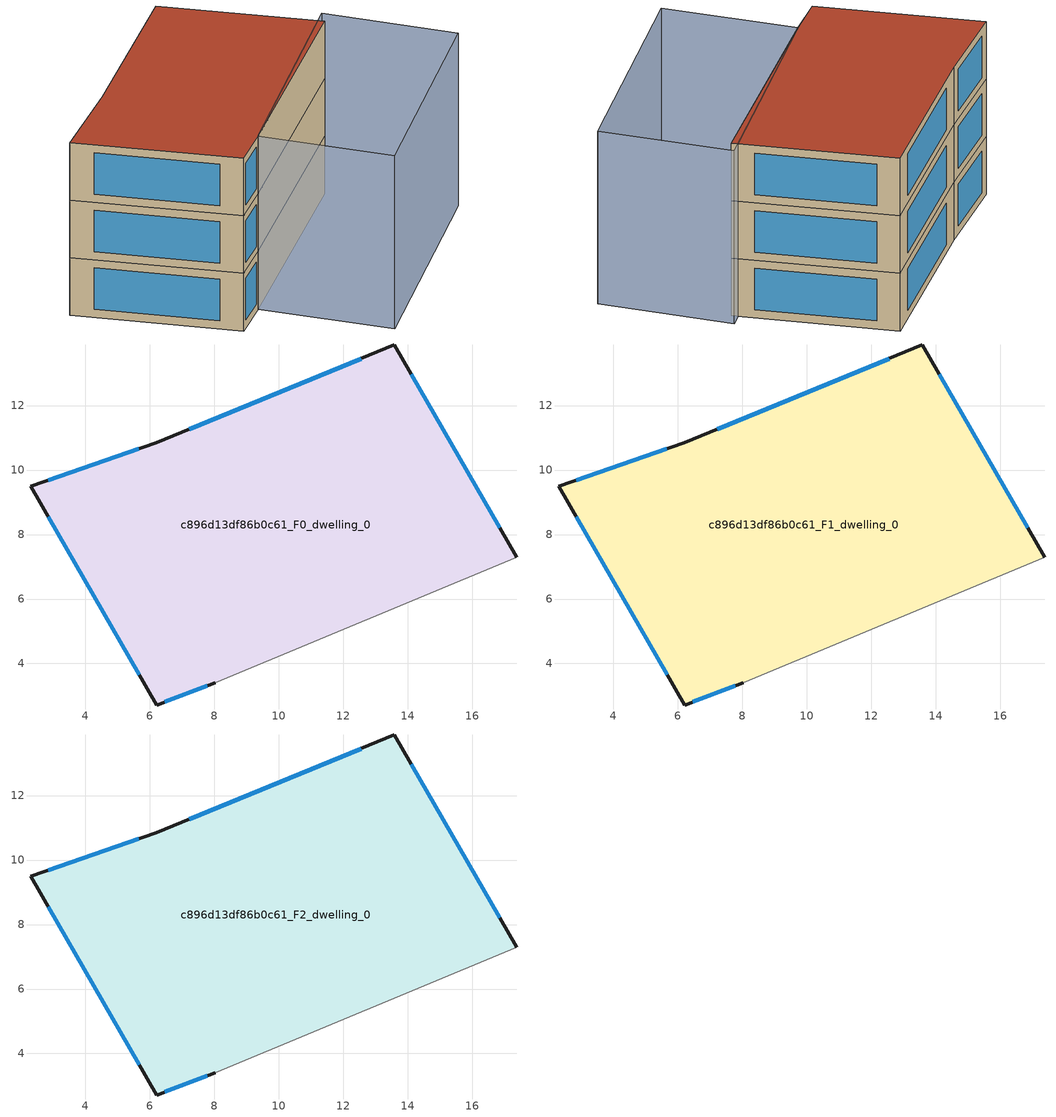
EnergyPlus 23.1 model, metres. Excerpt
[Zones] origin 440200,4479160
c896d13df86b0c61_F0_dwelling_0
 floor ground (EU_floor_Construction): 13.58,13.88 17.37,7.3 8.03,3.41 6.21,2.71 2.31,9.49 6.2,10.85 z0
 wall outside (EU_wall_Construction): 17.37,7.3 13.58,13.88 6.2,10.85 2.31,9.49 6.21,2.71 8.03,3.41 z0:3
 wall adiabatic (EU_wall_Construction): 8.03,3.41 17.37,7.3 z0:3
 window (EU_Window_Construction): 5.66,10.66 2.85,9.68 / 12.56,13.46 7.22,11.27 / 16.85,8.21 14.11,12.96 / 6.46,2.81 7.78,3.31 / 2.85,8.55 5.67,3.65 z0.42:2.58
c896d13df86b0c61_F1_dwelling_0
 floor to c896d13df86b0c61_F0_dwelling_0 (EU_floor_Construction): 13.58,13.88 17.37,7.3 8.03,3.41 6.21,2.71 2.31,9.49 6.2,10.85 z3
 wall outside (EU_wall_Construction): 17.37,7.3 13.58,13.88 6.2,10.85 2.31,9.49 6.21,2.71 8.03,3.41 z3:6
 wall adiabatic (EU_wall_Construction): 8.03,3.41 17.37,7.3 z3:6
 window (EU_Window_Construction): 5.66,10.66 2.85,9.68 / 12.56,13.46 7.22,11.27 / 16.85,8.21 14.11,12.96 / 6.46,2.81 7.78,3.31 / 2.85,8.55 5.67,3.65 z3.42:5.58
c896d13df86b0c61_F2_dwelling_0
 floor to c896d13df86b0c61_F1_dwelling_0 (EU_floor_Construction): 13.58,13.88 17.37,7.3 8.03,3.41 6.21,2.71 2.31,9.49 6.2,10.85 z6
 wall outside (EU_wall_Construction): 17.37,7.3 13.58,13.88 6.2,10.85 2.31,9.49 6.21,2.71 8.03,3.41 z6:9
 wall adiabatic (EU_wall_Construction): 8.03,3.41 17.37,7.3 z6:9
 window (EU_Window_Construction): 5.66,10.66 2.85,9.68 / 12.56,13.46 7.22,11.27 / 16.85,8.21 14.11,12.96 / 6.46,2.81 7.78,3.31 / 2.85,8.55 5.67,3.65 z6.42:8.58
 roof outside (EU_roof_Construction): 17.37,7.3 13.58,13.88 6.2,10.85 2.31,9.49 6.21,2.71 8.03,3.41 z9
shading: 20.36,2.11 10.61,-2.3 / 10.61,-2.3 8.03,3.41 / 8.03,3.41 17.78,7.82 / 17.78,7.82 20.36,2.11 z0:9
[Building]
EU S2 Campaign: North Axis=0; Terrain=City; Solar Distribution=FullExterior
[Site:Location]
Madrid: Latitude=40.5; Longitude=-3.5; Time Zone=1; Elevation=609
[SizingPeriod:WeatherFileDays]
AnnualSizingPeriod: Begin Month=1; Begin Day of Month=1; End Month=12; End Day of Month=31; Day of Week for Start Day=Monday; Use Weather File Daylight Saving Period=No; Use Weather File Rain and Snow Indicators=No
[MATERIAL]
EU_InternalMass_Material: Roughness=MediumRough; Thickness=0.1; Conductivity=1; Density=1800; Specific Heat=900; Thermal Absorptance=0.9; Solar Absorptance=0.7; Visible Absorptance=0.7
[MATERIAL:NOMASS] Roughness=MediumRough; Thermal Absorptance=0.9; Solar Absorptance=0.7; Visible Absorptance=0.7
Name | Thermal Resistance
EU_wall_NoMass | 1.60022
EU_roof_NoMass | 1.57597
EU_floor_NoMass | 0.470652
[WINDOWMATERIAL:SIMPLEGLAZINGSYSTEM]
EU_Window_SimpleGlazing: UFactor=3.28802; Solar Heat Gain Coefficient=0.85; Visible Transmittance=0.85
[CONSTRUCTION]
EU_wall_Construction: EU_wall_NoMass
EU_roof_Construction: EU_roof_NoMass
EU_floor_Construction: EU_floor_NoMass
EU_Window_Construction: EU_Window_SimpleGlazing
EU_InternalMass_Construction: EU_InternalMass_Material
[ZONE] Type=1; Multiplier=1; Ceiling Height=autocalculate; Volume=274.697; Floor Area=autocalculate; Part of Total Floor Area=Yes
c896d13df86b0c61_F0_dwelling_0; c896d13df86b0c61_F1_dwelling_0; c896d13df86b0c61_F2_dwelling_0
[INTERNALMASS] Construction=EU_InternalMass_Construction; Surface Area=91.5657
Name | Zone or ZoneList
c896d13df86b0c61_F0_dwelling_0_EU_InternalMass | c896d13df86b0c61_F0_dwelling_0
c896d13df86b0c61_F1_dwelling_0_EU_InternalMass | c896d13df86b0c61_F1_dwelling_0
c896d13df86b0c61_F2_dwelling_0_EU_InternalMass | c896d13df86b0c61_F2_dwelling_0
[OTHEREQUIPMENT] Fuel Type=Electricity; Design Level Calculation Method=Watts/Area; Power per Zone Floor Area=1; Fraction Latent=0; Fraction Radiant=0; Fraction Lost=0; Carbon Dioxide Generation Rate=0; EndUse Subcategory=EU_Step8_InternalGains
Name | Zone or ZoneList or Space or SpaceList | Schedule
EU_Step8_InternalGain_c896d13df86b0c61_F0_dwelling_0_f000 | c896d13df86b0c61_F0_dwelling_0 | EU_Step8_GainSchedule_c896d13df86b0c61_F0_dwelling_0_f000
EU_Step8_InternalGain_c896d13df86b0c61_F1_dwelling_0_f000 | c896d13df86b0c61_F1_dwelling_0 | EU_Step8_GainSchedule_c896d13df86b0c61_F1_dwelling_0_f000
EU_Step8_InternalGain_c896d13df86b0c61_F2_dwelling_0_f000 | c896d13df86b0c61_F2_dwelling_0 | EU_Step8_GainSchedule_c896d13df86b0c61_F2_dwelling_0_f000
[ZONEVENTILATION:DESIGNFLOWRATE] Schedule=EU_AlwaysOn; Design Flow Rate Calculation Method=AirChanges/Hour; Air Changes per Hour=0.480704; Ventilation Type=Natural; Fan Pressure Rise=0; Fan Total Efficiency=1; Constant Term Coefficient=1; Temperature Term Coefficient=0; Velocity Term Coefficient=0; Velocity Squared Term Coefficient=0; Minimum Indoor Temperature=-100; Maximum Indoor Temperature=100; Delta Temperature=-100; Minimum Outdoor Temperature=-100; Maximum Outdoor Temperature=100; Maximum Wind Speed=40
Name | Zone or ZoneList or Space or SpaceList
EU_ConstantAir_c896d13df86b0c61_F0_dwelling_0 | c896d13df86b0c61_F0_dwelling_0
EU_ConstantAir_c896d13df86b0c61_F1_dwelling_0 | c896d13df86b0c61_F1_dwelling_0
EU_ConstantAir_c896d13df86b0c61_F2_dwelling_0 | c896d13df86b0c61_F2_dwelling_0
[HVACTEMPLATE:THERMOSTAT] Constant Heating Setpoint=20; Constant Cooling Setpoint=50
EU_HeatOnly_c896d13df86b0c61_F0_dwelling_0; EU_HeatOnly_c896d13df86b0c61_F1_dwelling_0; EU_HeatOnly_c896d13df86b0c61_F2_dwelling_0
[HVACTEMPLATE:ZONE:IDEALLOADSAIRSYSTEM] System Availability Schedule=EU_AlwaysOn; Maximum Heating Supply Air Temperature=50; Minimum Cooling Supply Air Temperature=13; Maximum Heating Supply Air Humidity Ratio=0.0156; Minimum Cooling Supply Air Humidity Ratio=0.0077; Heating Limit=NoLimit; Cooling Limit=NoLimit; Heating Availability Schedule=EU_AlwaysOn; Cooling Availability Schedule=EU_CoolingOff; Dehumidification Control Type=ConstantSensibleHeatRatio; Cooling Sensible Heat Ratio=0.7; Dehumidification Setpoint=60; Humidification Control Type=None; Humidification Setpoint=30; Outdoor Air Method=None; Outdoor Air Flow Rate per Person=0.00944; Outdoor Air Flow Rate per Zone Floor Area=0; Outdoor Air Flow Rate per Zone=0; Demand Controlled Ventilation Type=None; Outdoor Air Economizer Type=NoEconomizer; Heat Recovery Type=None; Sensible Heat Recovery Effectiveness=0.7; Latent Heat Recovery Effectiveness=0.65
Name | Template Thermostat
c896d13df86b0c61_F0_dwelling_0 | EU_HeatOnly_c896d13df86b0c61_F0_dwelling_0
c896d13df86b0c61_F1_dwelling_0 | EU_HeatOnly_c896d13df86b0c61_F1_dwelling_0
c896d13df86b0c61_F2_dwelling_0 | EU_HeatOnly_c896d13df86b0c61_F2_dwelling_0
[SIZING:ZONE] Zone Cooling Design Supply Air Temperature Input Method=SupplyAirTemperature; Zone Cooling Design Supply Air Temperature=13; Zone Heating Design Supply Air Temperature Input Method=SupplyAirTemperature; Zone Heating Design Supply Air Temperature=50; Zone Cooling Design Supply Air Humidity Ratio=0.008; Zone Heating Design Supply Air Humidity Ratio=0.008; Cooling Design Air Flow Method=DesignDay; Cooling Design Air Flow Rate=0; Cooling Minimum Air Flow per Zone Floor Area=0.000762; Cooling Minimum Air Flow=0; Cooling Minimum Air Flow Fraction=0.2; Heating Design Air Flow Method=DesignDay; Heating Design Air Flow Rate=0; Heating Maximum Air Flow per Zone Floor Area=0.002032; Heating Maximum Air Flow=0.141576; Heating Maximum Air Flow Fraction=0.3; Account for Dedicated Outdoor Air System=No; Dedicated Outdoor Air System Control Strategy=NeutralSupplyAir; Dedicated Outdoor Air Low Setpoint Temperature for Design=autosize; Dedicated Outdoor Air High Setpoint Temperature for Design=autosize; Zone Load Sizing Method=Sensible Load Only No Latent Load; Zone Latent Cooling Design Supply Air Humidity Ratio Input Method=HumidityRatioDifference; Zone Cooling Design Supply Air Humidity Ratio Difference=0.005; Zone Latent Heating Design Supply Air Humidity Ratio Input Method=HumidityRatioDifference; Zone Humidification Design Supply Air Humidity Ratio Difference=0.005
c896d13df86b0c61_F0_dwelling_0; c896d13df86b0c61_F1_dwelling_0; c896d13df86b0c61_F2_dwelling_0
[SCHEDULE:CONSTANT]
Name | Hourly Value
EU_AlwaysOn | 1
EU_CoolingOff | 0
[SCHEDULE:FILE] Column Number=1; Rows to Skip at Top=0; Number of Hours of Data=8760; Column Separator=Comma; Interpolate to Timestep=No; Minutes per Item=60; Adjust Schedule for Daylight Savings=Yes
Name | File
EU_Step8_GainSchedule_c896d13df86b0c61_F0_dwelling_0_f000 | ../../schedules/c896d13df86b0c61/c896d13df86b0c61_F0_dwelling_0_f000_gain.csv
EU_Step8_GainSchedule_c896d13df86b0c61_F1_dwelling_0_f000 | ../../schedules/c896d13df86b0c61/c896d13df86b0c61_F1_dwelling_0_f000_gain.csv
EU_Step8_GainSchedule_c896d13df86b0c61_F2_dwelling_0_f000 | ../../schedules/c896d13df86b0c61/c896d13df86b0c61_F2_dwelling_0_f000_gain.csv
